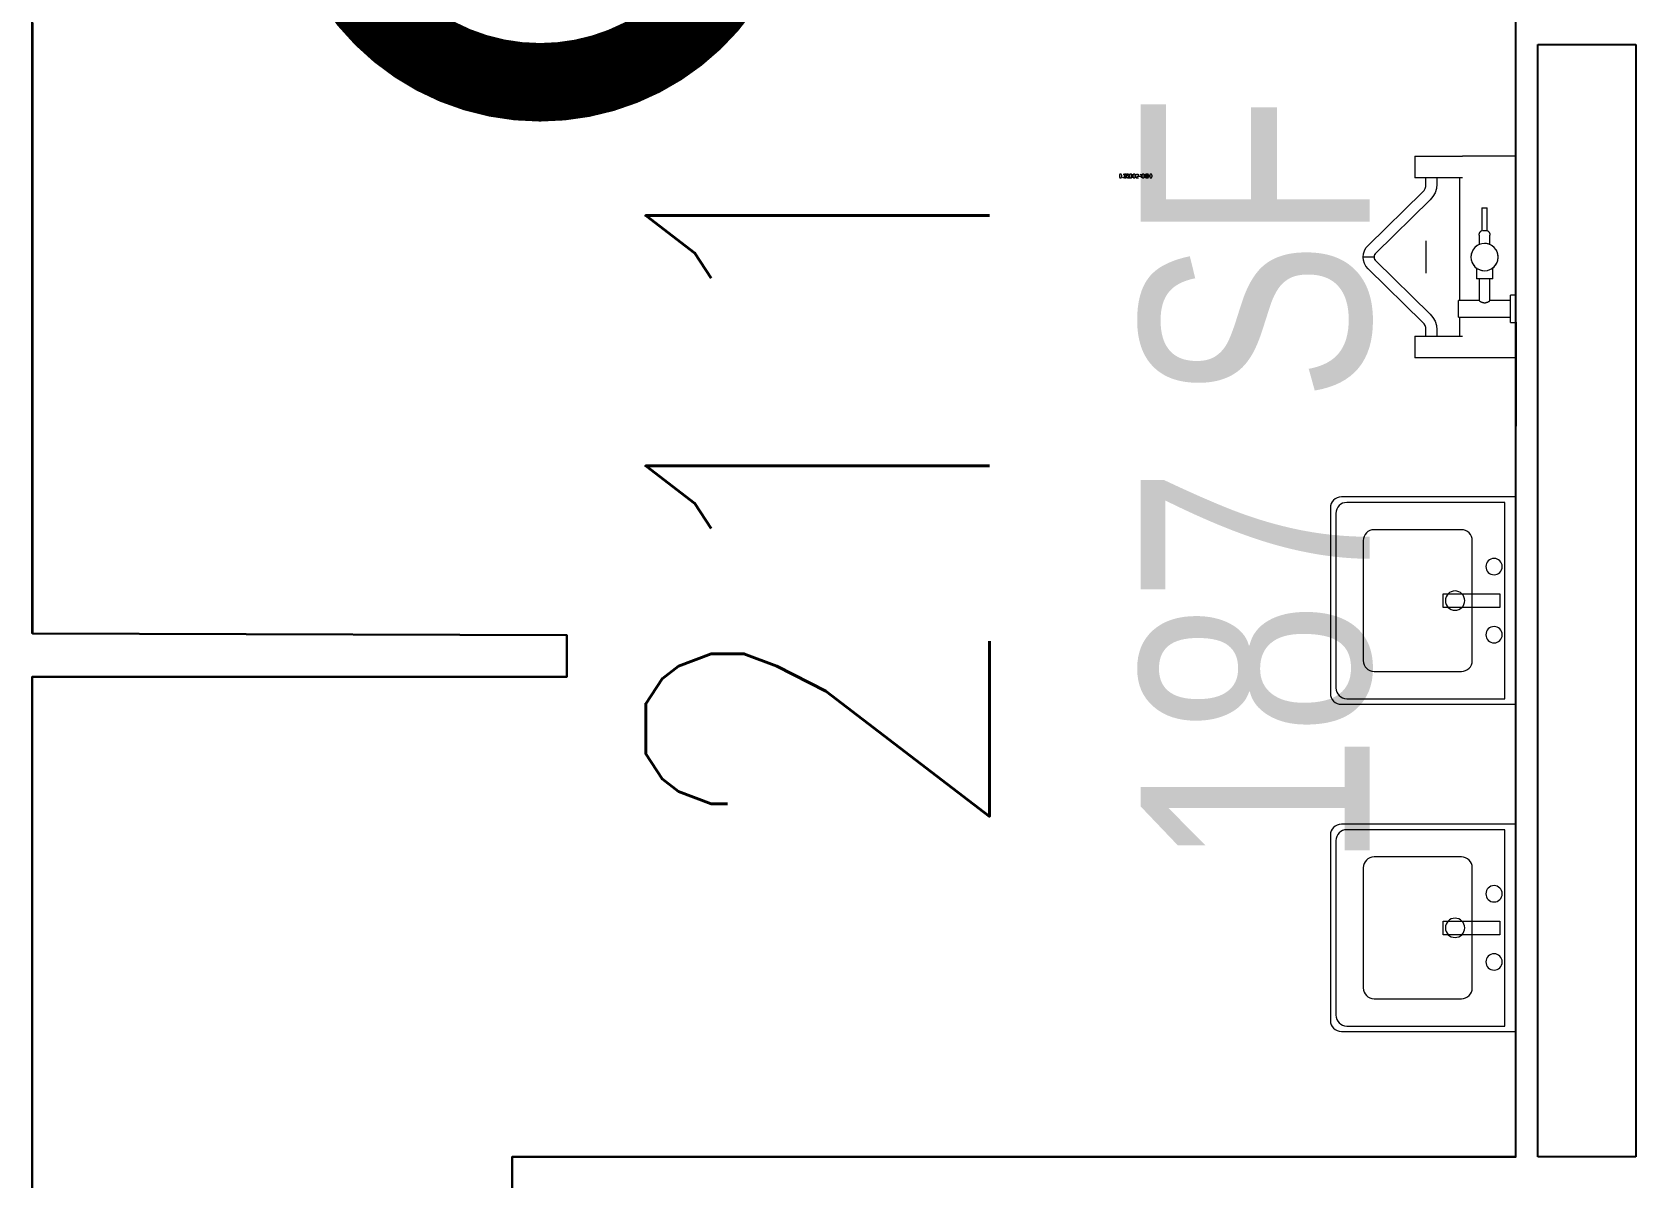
# Model space of a CAD drawing. Header units: inches. Extents: x -234 to 3525, y 0 to 2715.
# Drawn here: x 378 to 525, y 1160.1 to 1265.1 of the extents above; entities that cross this region are included whole.
import ezdxf
from ezdxf.enums import TextEntityAlignment as Align

# ---------------------------------------------------------------- set-up
doc = ezdxf.new("R2010")
doc.units = ezdxf.units.IN
doc.header["$LTSCALE"] = 10
doc.header["$MEASUREMENT"] = 0
doc.layers.get('0').update_dxf_attribs({"linetype": 'CONTINUOUS'})
for name, color, linetype in [('A-IDEN-ICON', 4, 'CONTINUOUS'), ('A-IDEN-RNUM', 7, 'CONTINUOUS'), ('A-IDEN-SNUM', 4, 'CONTINUOUS'), ('A-IDEN-VNUM', 4, 'CONTINUOUS'), ('A-WALL', 5, 'CONTINUOUS'), ('AREA-ASSIGN', 7, 'CONTINUOUS'), ('AREA-TEXT', 3, 'CONTINUOUS')]:
    doc.layers.add(name, color=color, linetype=linetype)
doc.layers.add('P-SANR-FIXT', color=2, linetype='CONTINUOUS', lineweight=13)
doc.styles.add('AREA', font='arial.ttf', dxfattribs={"width": 0.75, "height": 21})
doc.styles.add('ROOMSNUMBER', font='TXT.SHX', dxfattribs={"height": 0.03})
doc.styles.add('ROOMVNUMBER', font='simplex.shx', dxfattribs={"width": 0.85})

# ---------------------------------------------------------------- blocks, each defined once
blk = doc.blocks.new('CPMEN')
at = {"const_width": 7.2}
for points in [[(26.4, 4.8), (26.4, 24), (7.2, 24)], [(7.22, 4.82), (26.4, 24)]]:
    blk.add_lwpolyline(points, dxfattribs=at)
blk.add_lwpolyline([(-27.6, -9.6, 1), (13.2, -9.6, 1)], format="xyb", close=True, dxfattribs=at)

msp = doc.modelspace()

# ---------------------------------------------------------------- linework, layer by layer
at = {"layer": 'A-WALL'}
for p, q in [((514, 1162), (514, 1326)), ((378, 1210), (378, 1285.03)), ((516, 1264), (525, 1264)), ((516, 1162), (516, 1264)), ((525, 1264), (525, 1162)), ((514, 1238.54), (514, 1229)), ((427, 1209.83), (378, 1210)), ((427, 1206), (427, 1209.83)), ((378, 1082), (378, 1206)), ((378, 1206), (427, 1206)), ((514, 1162), (422, 1162)), ((422, 1162), (422, 1158)), ((525, 1162), (516, 1162))]:
    msp.add_line(p, q, dxfattribs=at)
at = {"layer": 'AREA-ASSIGN'}
msp.add_lwpolyline([(422, 1158), (422, 1162), (514, 1162), (514, 1326), (506, 1326), (378, 1326), (378, 1322), (378.03, 1210), (427, 1209.83), (427, 1206), (378, 1206), (378, 1146), (378, 1142), (378, 1082), (396, 1082), (402, 1082), (432, 1082), (438, 1082), (440, 1082), (440, 1142), (440, 1158)], close=True, dxfattribs=at)
at = {"layer": 'P-SANR-FIXT'}
for p, q in [((504.75, 1253.75), (506.16, 1253.75)), ((504.75, 1253.75), (504.75, 1251.75)), ((506.16, 1253.75), (509.11, 1253.75)), ((514, 1253.75), (509.11, 1253.75)), ((506.16, 1251.75), (504.75, 1251.75)), ((505.67, 1250.78), (505.73, 1250.97)), ((505.73, 1250.97), (505.75, 1251.17)), ((505.75, 1251.17), (505.75, 1251.75)), ((508.84, 1251.75), (506.16, 1251.75)), ((506.75, 1251.17), (506.71, 1250.78)), ((506.75, 1251.75), (506.75, 1251.17)), ((508.94, 1251.75), (508.84, 1251.75)), ((508.84, 1251.75), (508.84, 1240.5)), ((509.11, 1251.75), (508.98, 1251.75)), ((500.45, 1245.57), (505.45, 1250.46)), ((506.15, 1249.74), (501.15, 1244.86)), ((505.45, 1250.46), (505.58, 1250.61)), ((505.58, 1250.61), (505.67, 1250.78)), ((506.4, 1250.05), (506.15, 1249.74)), ((506.59, 1250.39), (506.4, 1250.05)), ((506.71, 1250.78), (506.59, 1250.39)), ((510.88, 1249), (510.88, 1246.93)), ((510.88, 1249), (511.38, 1249)), ((510.88, 1249), (510.88, 1249)), ((511.38, 1249), (511.37, 1249)), ((511.38, 1246.93), (511.38, 1249)), ((510.63, 1246.6), (510.64, 1246.62)), ((510.63, 1246.58), (510.63, 1246.6)), ((510.63, 1246.56), (510.63, 1246.58)), ((510.64, 1246.64), (510.65, 1246.66)), ((510.64, 1246.62), (510.64, 1246.64)), ((510.65, 1246.66), (510.66, 1246.68)), ((510.66, 1246.69), (510.67, 1246.71)), ((510.66, 1246.68), (510.66, 1246.69)), ((510.67, 1246.71), (510.68, 1246.73)), ((510.68, 1246.73), (510.69, 1246.75)), ((510.69, 1246.75), (510.7, 1246.77)), ((510.7, 1246.77), (510.71, 1246.78)), ((510.71, 1246.78), (510.72, 1246.8)), ((510.72, 1246.8), (510.74, 1246.81)), ((510.74, 1246.81), (510.75, 1246.83)), ((510.75, 1246.83), (510.76, 1246.84)), ((510.76, 1246.84), (510.78, 1246.86)), ((510.78, 1246.86), (510.79, 1246.87)), ((510.79, 1246.87), (510.81, 1246.89)), ((510.81, 1246.89), (510.82, 1246.9)), ((510.82, 1246.9), (510.84, 1246.91)), ((510.84, 1246.91), (510.85, 1246.92)), ((510.85, 1246.92), (510.87, 1246.93)), ((510.87, 1246.93), (510.88, 1246.93)), ((510.95, 1246.93), (511.13, 1246.93)), ((511.13, 1246.93), (511.38, 1246.93)), ((511.38, 1246.93), (511.37, 1246.93)), ((511.38, 1246.93), (511.39, 1246.92)), ((511.39, 1246.92), (511.41, 1246.91)), ((511.41, 1246.91), (511.43, 1246.9)), ((511.43, 1246.9), (511.44, 1246.89)), ((511.44, 1246.89), (511.46, 1246.87)), ((511.46, 1246.87), (511.47, 1246.86)), ((511.47, 1246.86), (511.48, 1246.85)), ((511.48, 1246.85), (511.5, 1246.83)), ((511.5, 1246.83), (511.51, 1246.82)), ((511.51, 1246.82), (511.52, 1246.8)), ((511.52, 1246.8), (511.54, 1246.79)), ((511.54, 1246.79), (511.55, 1246.77)), ((511.55, 1246.77), (511.56, 1246.75)), ((511.56, 1246.75), (511.57, 1246.73)), ((511.57, 1246.73), (511.58, 1246.72)), ((511.58, 1246.72), (511.58, 1246.7)), ((511.58, 1246.7), (511.59, 1246.68)), ((511.59, 1246.68), (511.6, 1246.66)), ((511.6, 1246.66), (511.6, 1246.64)), ((511.6, 1246.64), (511.61, 1246.62)), ((511.61, 1246.62), (511.61, 1246.6)), ((511.61, 1246.6), (511.62, 1246.58)), ((511.62, 1246.58), (511.62, 1246.56)), ((511.62, 1246.56), (511.62, 1246.54)), ((500.12, 1245.08), (500.26, 1245.34)), ((500.26, 1245.34), (500.45, 1245.57)), ((505.74, 1245.98), (505.74, 1243.02)), ((510.63, 1246.54), (510.63, 1246.56)), ((510.63, 1246.52), (510.63, 1246.54)), ((510.63, 1246.5), (510.63, 1246.52)), ((510.63, 1246.5), (510.63, 1245.63)), ((511.62, 1246.54), (511.62, 1246.52)), ((511.62, 1246.52), (511.62, 1246.5)), ((511.62, 1246.5), (511.62, 1246.5)), ((511.62, 1245.62), (511.62, 1246.5)), ((500, 1244.5), (500.03, 1244.8)), ((501, 1244.5), (500, 1244.5)), ((500.03, 1244.2), (500, 1244.5)), ((500.03, 1244.8), (500.12, 1245.08)), ((500.12, 1243.92), (500.03, 1244.2)), ((500.26, 1243.66), (500.12, 1243.92)), ((500.45, 1243.43), (500.26, 1243.66)), ((501.01, 1244.6), (501, 1244.5)), ((501, 1244.5), (501.01, 1244.4)), ((501.04, 1244.69), (501.01, 1244.6)), ((501.01, 1244.4), (501.04, 1244.31)), ((501.09, 1244.78), (501.04, 1244.69)), ((501.04, 1244.31), (501.09, 1244.22)), ((501.15, 1244.86), (501.09, 1244.78)), ((501.09, 1244.22), (501.15, 1244.14)), ((501.15, 1244.14), (506.15, 1239.26)), ((505.45, 1238.54), (500.45, 1243.43)), ((510.38, 1243.51), (510.38, 1242.5)), ((511.88, 1242.5), (510.38, 1242.5)), ((510.63, 1242.5), (510.63, 1240.5)), ((511.62, 1240.5), (511.62, 1242.5)), ((511.88, 1242.5), (511.88, 1243.54)), ((514, 1241), (513.5, 1241)), ((513.5, 1238.5), (513.5, 1241)), ((513.5, 1241), (513.5, 1240.96)), ((514, 1240.96), (514, 1241)), ((514, 1241), (514, 1238.5)), ((506.15, 1239.26), (506.4, 1238.95)), ((510.63, 1240.5), (508.75, 1240.5)), ((508.75, 1239), (508.75, 1240.5)), ((513.5, 1240.5), (511.62, 1240.5)), ((505.58, 1238.39), (505.45, 1238.54)), ((505.67, 1238.22), (505.58, 1238.39)), ((505.73, 1238.03), (505.67, 1238.22)), ((505.75, 1237.83), (505.73, 1238.03)), ((505.75, 1237.25), (505.75, 1237.83)), ((506.4, 1238.95), (506.59, 1238.61)), ((506.59, 1238.61), (506.71, 1238.22)), ((506.71, 1238.22), (506.75, 1237.83)), ((506.75, 1237.83), (506.75, 1237.25)), ((508.75, 1239), (513.5, 1239)), ((508.84, 1239), (508.84, 1237.25)), ((513.5, 1238.54), (513.5, 1238.5)), ((513.5, 1238.5), (514, 1238.5)), ((514, 1238.5), (514, 1238.54)), ((504.75, 1237.25), (506.16, 1237.25)), ((504.75, 1237.25), (504.75, 1235.25)), ((506.16, 1237.25), (508.84, 1237.25)), ((508.84, 1237.25), (508.94, 1237.25)), ((508.98, 1237.25), (509.11, 1237.25)), ((506.16, 1235.25), (504.75, 1235.25)), ((509.11, 1235.25), (506.16, 1235.25)), ((514, 1235.25), (509.11, 1235.25)), ((514, 1222.5), (498, 1222.5)), ((513, 1222), (498.5, 1222)), ((513, 1204), (513, 1222)), ((497, 1221.5), (497, 1204.5)), ((497.5, 1221), (497.5, 1205)), ((509, 1219.5), (501, 1219.5)), ((500, 1218.5), (500, 1207.5)), ((510, 1207.5), (510, 1218.5)), ((507.32, 1213.62), (512.54, 1213.62)), ((507.32, 1212.37), (507.32, 1213.62)), ((512.54, 1213.62), (512.54, 1212.37)), ((512.54, 1212.37), (507.32, 1212.37)), ((501, 1206.5), (509, 1206.5)), ((498.5, 1204), (513, 1204)), ((498, 1203.5), (514, 1203.5)), ((514, 1192.5), (498, 1192.5)), ((497, 1191.5), (497, 1174.5)), ((497.5, 1191), (497.5, 1175)), ((513, 1192), (498.5, 1192)), ((513, 1174), (513, 1192)), ((509, 1189.5), (501, 1189.5)), ((500, 1188.5), (500, 1177.5)), ((510, 1177.5), (510, 1188.5)), ((507.32, 1183.62), (512.54, 1183.62)), ((507.32, 1182.37), (507.32, 1183.62)), ((512.54, 1183.62), (512.54, 1182.37)), ((512.54, 1182.37), (507.32, 1182.37)), ((501, 1176.5), (509, 1176.5)), ((498, 1173.5), (514, 1173.5)), ((498.5, 1174), (513, 1174))]:
    msp.add_line(p, q, dxfattribs=at)
for centre, radius, start, end in [((511.13, 1244.5), 1.25, 90, 270), ((511.13, 1244.5), 1.25, 120, 180), ((511.13, 1244.5), 1.25, 270, 90), ((511.13, 1244.5), 1.25, 60, 90), ((511.13, 1244.5), 1.25, 300, 30), ((501.5, 1244.5), 0.5, 147.3837, 158.9399), ((501.5, 1244.5), 0.5, 201.0601, 212.6163), ((511.13, 1244.5), 1.25, 195, 225), ((511.13, 1244.5), 1.25, 240, 270), ((498, 1221.5), 1, 90, 180), ((498.5, 1221), 1, 90, 180), ((501, 1218.5), 1, 90, 180), ((509, 1218.5), 1, 0, 90), ((512, 1216.12), 0.75, 90, 270), ((512, 1216.12), 0.75, 270, 90), ((508.42, 1213), 0.887, 90, 270), ((508.42, 1213), 0.887, 270, 90), ((512, 1209.87), 0.75, 90, 270), ((512, 1209.87), 0.75, 270, 90), ((501, 1207.5), 1, 180, 270), ((509, 1207.5), 1, 270, 0), ((498, 1204.5), 1, 180, 270), ((498.5, 1205), 1, 180, 270), ((498, 1191.5), 1, 90, 180), ((498.5, 1191), 1, 90, 180), ((501, 1188.5), 1, 90, 180), ((509, 1188.5), 1, 0, 90), ((512, 1186.12), 0.75, 90, 270), ((512, 1186.12), 0.75, 270, 90), ((508.42, 1183), 0.887, 90, 270), ((508.42, 1183), 0.887, 270, 90), ((512, 1179.87), 0.75, 90, 270), ((512, 1179.87), 0.75, 270, 90), ((501, 1177.5), 1, 180, 270), ((509, 1177.5), 1, 270, 0), ((498.5, 1175), 1, 180, 270), ((498, 1174.5), 1, 180, 270)]:
    msp.add_arc(centre, radius, start, end, dxfattribs=at)
msp.add_open_spline([(510.63, 1240.5), (510.63, 1240.5), (510.63, 1240.5), (510.64, 1240.49), (510.66, 1240.48), (510.67, 1240.47), (510.69, 1240.46), (510.71, 1240.44), (510.73, 1240.43), (510.74, 1240.43), (510.76, 1240.42), (510.78, 1240.41), (510.8, 1240.39), (510.83, 1240.38), (510.85, 1240.37), (510.86, 1240.37), (510.87, 1240.36), (510.88, 1240.36), (510.89, 1240.36), (510.92, 1240.35), (510.95, 1240.34), (510.99, 1240.33), (511.01, 1240.32), (511.04, 1240.32), (511.06, 1240.31), (511.09, 1240.31), (511.13, 1240.31), (511.16, 1240.31), (511.19, 1240.31), (511.21, 1240.32), (511.24, 1240.32), (511.26, 1240.33), (511.3, 1240.34), (511.33, 1240.35), (511.36, 1240.36), (511.37, 1240.36), (511.38, 1240.36), (511.39, 1240.37), (511.4, 1240.37), (511.42, 1240.38), (511.45, 1240.39), (511.47, 1240.41), (511.49, 1240.42), (511.51, 1240.43), (511.52, 1240.43), (511.54, 1240.44), (511.56, 1240.46), (511.58, 1240.47), (511.59, 1240.48), (511.61, 1240.49), (511.62, 1240.5), (511.62, 1240.5), (511.62, 1240.5)], degree=3, knots=[0, 0, 0, 0, 0.055556, 0.083333, 0.111111, 0.138889, 0.166667, 0.194444, 0.208333, 0.222222, 0.236111, 0.25, 0.277778, 0.305556, 0.319444, 0.326389, 0.333333, 0.340278, 0.347222, 0.361111, 0.388889, 0.416667, 0.430556, 0.444444, 0.458333, 0.472222, 0.5, 0.527778, 0.541667, 0.555556, 0.569444, 0.583333, 0.611111, 0.638889, 0.652778, 0.659722, 0.666667, 0.673611, 0.680556, 0.694444, 0.722222, 0.75, 0.763889, 0.777778, 0.791667, 0.805556, 0.833333, 0.861111, 0.888889, 0.916667, 0.944444, 1, 1, 1, 1], dxfattribs=at)

# ---------------------------------------------------------------- block references
at = {"layer": 'A-IDEN-ICON', "rotation": 89.9999999693175}
msp.add_blockref('CPMEN', (414.96, 1288.12), dxfattribs=at)

# ---------------------------------------------------------------- texts
at = {"layer": 'A-IDEN-RNUM', "style": 'ROOMSNUMBER'}
msp.add_text('0211-00', height=0.36, rotation=360, dxfattribs=at).set_placement((479.16, 1251.93), align=Align.MIDDLE_CENTER)
at = {"layer": 'A-IDEN-SNUM', "style": 'ROOMSNUMBER'}
msp.add_text('0350021100', height=0.36, rotation=360, dxfattribs=at).set_placement((479.16, 1251.93), align=Align.MIDDLE_CENTER)
at = {"layer": 'A-IDEN-VNUM', "style": 'ROOMVNUMBER', "width": 0.85}
msp.add_text('211', height=31.5, rotation=90, dxfattribs=at).set_placement((450, 1224.2), align=Align.MIDDLE_CENTER)
at = {"layer": 'AREA-TEXT', "style": 'AREA', "width": 0.75}
msp.add_text('187 SF', height=21, rotation=90, dxfattribs=at).set_placement((490.1, 1223.91), align=Align.MIDDLE_CENTER)

doc.saveas('drawing.dxf')
